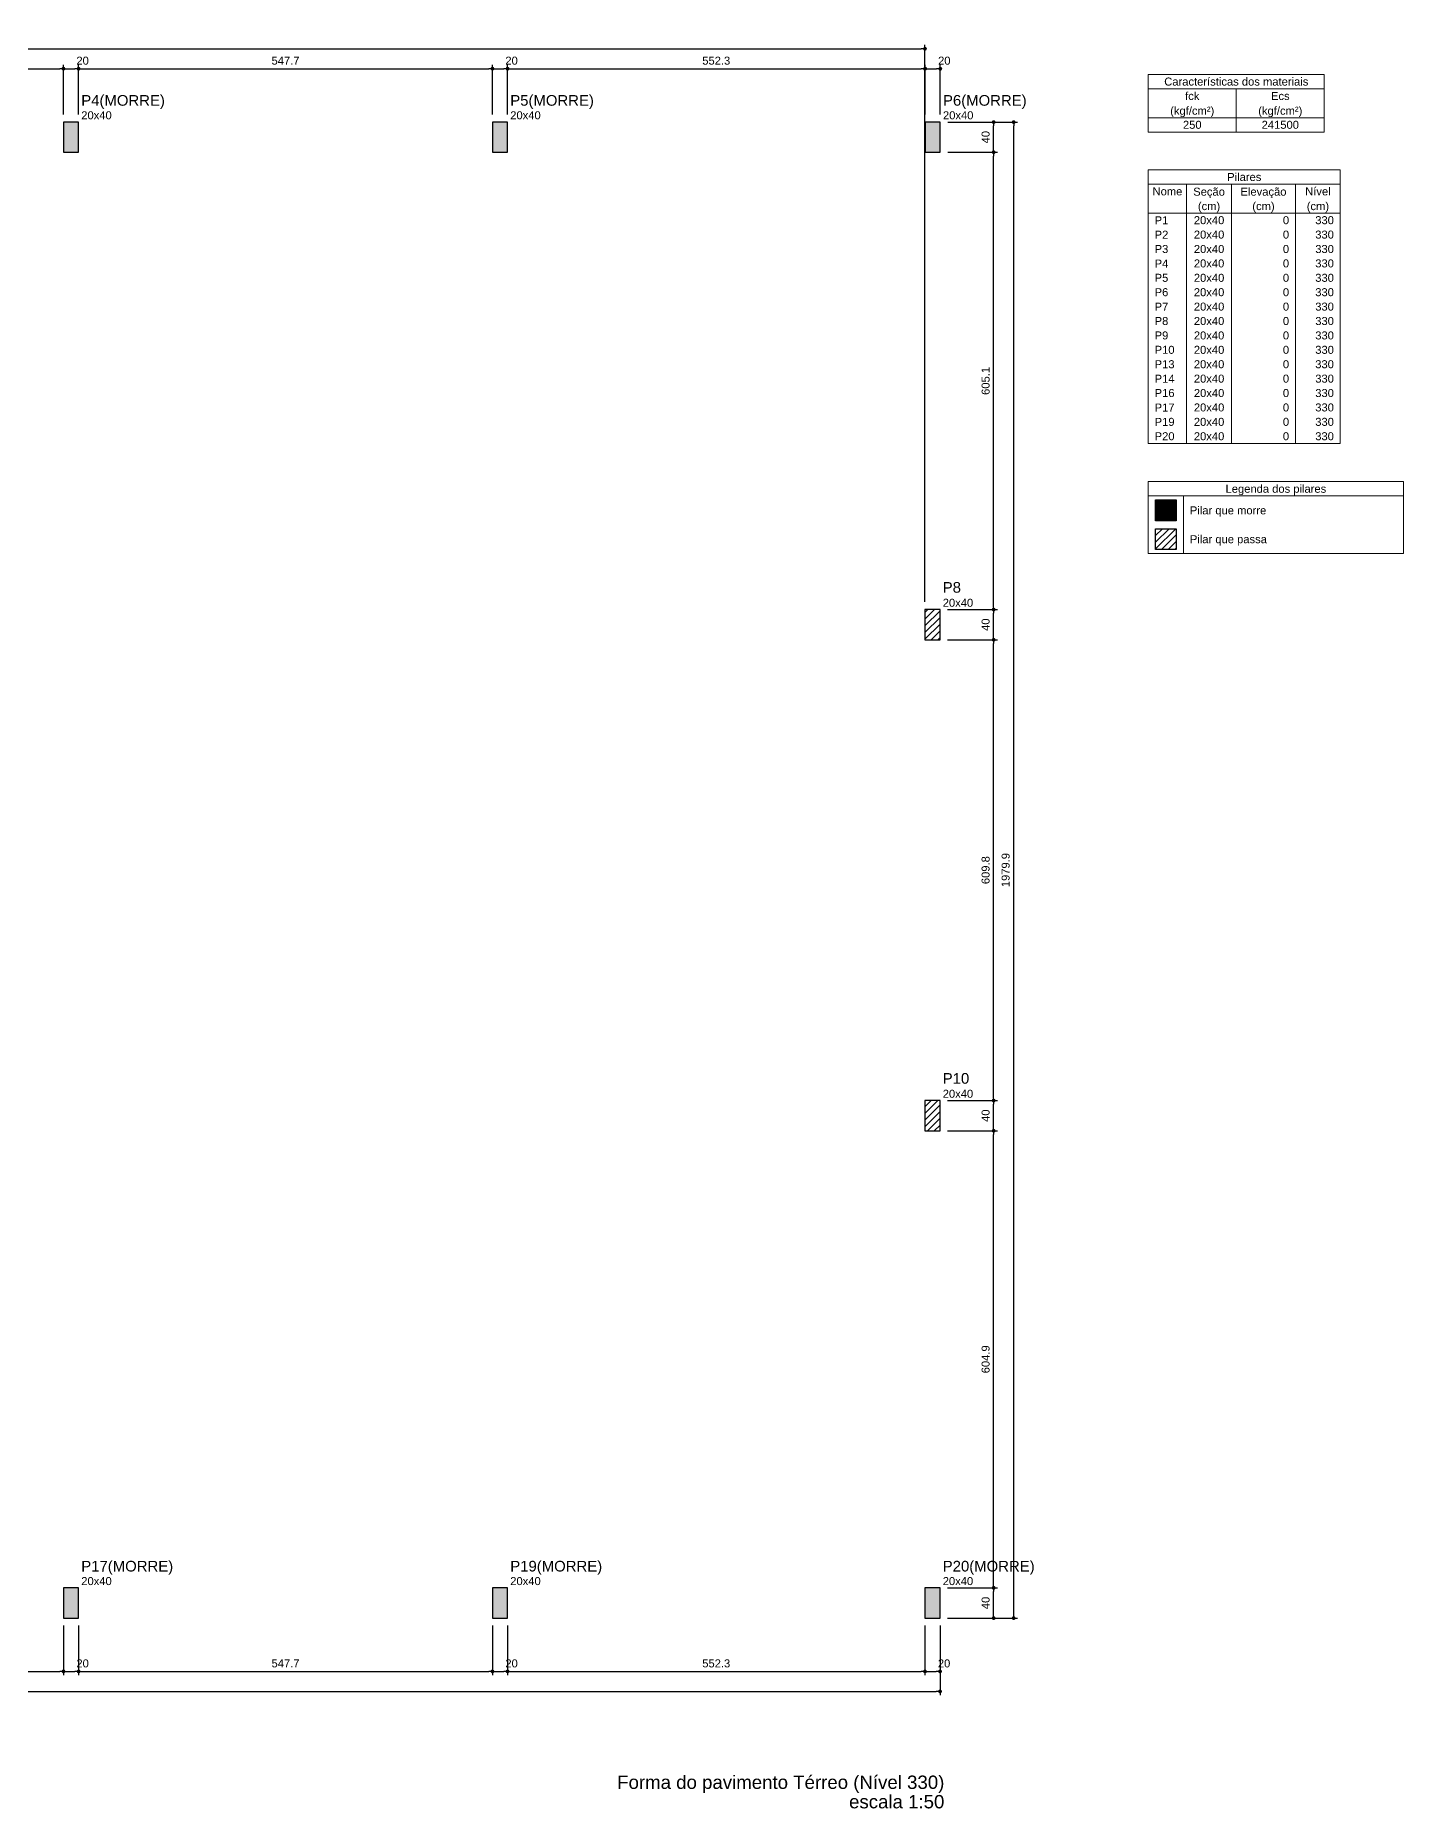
# Model space of a CAD drawing. Header units: millimetres. Extents: x 180 to 11148, y -1598 to 1045.
# Drawn here: x 2787.64 to 2823.84, y -3.66 to 43.27 of the extents above; entities that cross this region are included whole.
import ezdxf

# ---------------------------------------------------------------- set-up
doc = ezdxf.new("R2010")
doc.units = ezdxf.units.MM
doc.header["$MEASUREMENT"] = 0
for name, color, linetype, lineweight in [('FO-Cotas', 5, 'Continuous', 5), ('FO-Hachura pilar que morre', 106, 'Continuous', 5), ('FO-Hachura pilar que passa', 19, 'Continuous', 5), ('FO-Pilares', 4, 'Continuous', 30), ('FO-Textos das vigas', 7, 'Continuous', 5), ('FO-Textos dos pilares', 7, 'Continuous', 5), ('FO-Títulos', 1, 'Continuous', 20)]:
    doc.layers.add(name, color=color, linetype=linetype, lineweight=lineweight)
doc.styles.add('Arial', font='arial.ttf')
doc.dimstyles.new('UM_50.000000', dxfattribs={"dimtxt": 0.18, "dimasz": 0.1, "dimexe": 0.1, "dimexo": 0.2, "dimgap": 0, "dimtad": 1, "dimtih": 1, "dimtoh": 1, "dimdec": 1, "dimlfac": 50, "dimzin": 0, "dimdsep": 46, "dimtxsty": 'Standard', "dimcen": 0.09, "dimdle": 0.1, "dimadec": 1, "dimazin": 2, "dimtfac": 1, "dimtdec": 4, "dimtofl": 0, "dimtmove": 0, "dimatfit": 3, "dimfxl": 1, "dimtolj": 1, "dimarcsym": 0})
pattern_1 = [(45, (2756.98413, 1.3765), (-0.08838835, 0.08838835), [])]

# ---------------------------------------------------------------- blocks, each defined once
blk = doc.blocks.new('_Dot')
at = {"color": 0, "linetype": 'ByBlock', "lineweight": -2}
blk.add_line((-0.5, 0), (-1, 0), dxfattribs=at)
at = {"color": 0, "linetype": 'ByBlock', "const_width": 0.5}
blk.add_lwpolyline([(-0.25, 0, 1), (0.25, 0, 1)], format="xyb", close=True, dxfattribs=at)
blk = doc.blocks.new('*D773')
at = {"layer": 'Defpoints', "color": 0, "transparency": 16777216}
for p in [(2788.378, 42.386), (2780.379, 40.974), (2788.378, 40.974)]:
    blk.add_point(p, dxfattribs=at)
at = {"layer": 'FO-Cotas', "color": 0, "lineweight": -2, "transparency": 16777216}
for p, q in [((2780.379, 41.174), (2780.379, 42.486)), ((2780.479, 42.386), (2788.278, 42.386)), ((2788.378, 41.174), (2788.378, 42.486))]:
    blk.add_line(p, q, dxfattribs=at)
at = {"layer": 'FO-Cotas', "color": 0, "lineweight": -2, "transparency": 16777216, "xscale": 0.1000000014901161, "yscale": 0.1000000014901161, "zscale": 0.1000000014901161, "rotation": 180}
blk.add_blockref('_Dot', (2780.379, 42.386), dxfattribs=at)
at = {"layer": 'FO-Cotas', "color": 0, "lineweight": -2, "transparency": 16777216, "xscale": 0.1000000014901161, "yscale": 0.1000000014901161, "zscale": 0.1000000014901161}
blk.add_blockref('_Dot', (2788.378, 42.386), dxfattribs=at)
at = {"layer": 'FO-Cotas', "transparency": 16777216, "insert": (2784.378, 42.598), "char_height": 0.2118, "attachment_point": 5, "rotation": 0.0057, "style": 'Arial'}
blk.add_mtext('\\A1;399.9', dxfattribs=at)
blk = doc.blocks.new('*D774')
at = {"layer": 'Defpoints', "color": 0, "transparency": 16777216}
for p in [(2788.778, 42.386), (2788.378, 40.974), (2788.778, 40.974)]:
    blk.add_point(p, dxfattribs=at)
at = {"layer": 'FO-Cotas', "color": 0, "lineweight": -2, "transparency": 16777216}
for p, q in [((2788.378, 41.174), (2788.378, 42.486)), ((2788.478, 42.386), (2788.678, 42.386)), ((2788.778, 41.174), (2788.778, 42.486))]:
    blk.add_line(p, q, dxfattribs=at)
at = {"layer": 'FO-Cotas', "color": 0, "lineweight": -2, "transparency": 16777216, "xscale": 0.1000000014901161, "yscale": 0.1000000014901161, "zscale": 0.1000000014901161, "rotation": 180}
blk.add_blockref('_Dot', (2788.378, 42.386), dxfattribs=at)
at = {"layer": 'FO-Cotas', "color": 0, "lineweight": -2, "transparency": 16777216, "xscale": 0.1000000014901161, "yscale": 0.1000000014901161, "zscale": 0.1000000014901161}
blk.add_blockref('_Dot', (2788.778, 42.386), dxfattribs=at)
at = {"layer": 'FO-Cotas', "transparency": 16777216, "insert": (2788.884, 42.598), "char_height": 0.2118, "attachment_point": 5, "rotation": 0.0057, "style": 'Arial'}
blk.add_mtext('\\A1;20', dxfattribs=at)
blk = doc.blocks.new('*D775')
at = {"layer": 'Defpoints', "color": 0, "transparency": 16777216}
for p in [(2799.731, 42.386), (2788.778, 40.974), (2799.731, 40.974)]:
    blk.add_point(p, dxfattribs=at)
at = {"layer": 'FO-Cotas', "color": 0, "lineweight": -2, "transparency": 16777216}
for p, q in [((2788.778, 41.174), (2788.778, 42.486)), ((2788.878, 42.386), (2799.631, 42.386)), ((2799.731, 41.174), (2799.731, 42.486))]:
    blk.add_line(p, q, dxfattribs=at)
at = {"layer": 'FO-Cotas', "color": 0, "lineweight": -2, "transparency": 16777216, "xscale": 0.1000000014901161, "yscale": 0.1000000014901161, "zscale": 0.1000000014901161, "rotation": 180}
blk.add_blockref('_Dot', (2788.778, 42.386), dxfattribs=at)
at = {"layer": 'FO-Cotas', "color": 0, "lineweight": -2, "transparency": 16777216, "xscale": 0.1000000014901161, "yscale": 0.1000000014901161, "zscale": 0.1000000014901161}
blk.add_blockref('_Dot', (2799.731, 42.386), dxfattribs=at)
at = {"layer": 'FO-Cotas', "transparency": 16777216, "insert": (2794.254, 42.598), "char_height": 0.2118, "attachment_point": 5, "rotation": 0.0057, "style": 'Arial'}
blk.add_mtext('\\A1;547.7', dxfattribs=at)
blk = doc.blocks.new('*D776')
at = {"layer": 'Defpoints', "color": 0, "transparency": 16777216}
for p in [(2800.131, 42.386), (2799.731, 40.974), (2800.131, 40.974)]:
    blk.add_point(p, dxfattribs=at)
at = {"layer": 'FO-Cotas', "color": 0, "lineweight": -2, "transparency": 16777216}
for p, q in [((2799.731, 41.174), (2799.731, 42.486)), ((2799.831, 42.386), (2800.031, 42.386)), ((2800.131, 41.174), (2800.131, 42.486))]:
    blk.add_line(p, q, dxfattribs=at)
at = {"layer": 'FO-Cotas', "color": 0, "lineweight": -2, "transparency": 16777216, "xscale": 0.1000000014901161, "yscale": 0.1000000014901161, "zscale": 0.1000000014901161, "rotation": 180}
blk.add_blockref('_Dot', (2799.731, 42.386), dxfattribs=at)
at = {"layer": 'FO-Cotas', "color": 0, "lineweight": -2, "transparency": 16777216, "xscale": 0.1000000014901161, "yscale": 0.1000000014901161, "zscale": 0.1000000014901161}
blk.add_blockref('_Dot', (2800.131, 42.386), dxfattribs=at)
at = {"layer": 'FO-Cotas', "transparency": 16777216, "insert": (2800.237, 42.598), "char_height": 0.2118, "attachment_point": 5, "rotation": 0.0057, "style": 'Arial'}
blk.add_mtext('\\A1;20', dxfattribs=at)
blk = doc.blocks.new('*D777')
at = {"layer": 'Defpoints', "color": 0, "transparency": 16777216}
for p in [(2811.178, 42.386), (2800.131, 40.974), (2811.178, 28.071)]:
    blk.add_point(p, dxfattribs=at)
at = {"layer": 'FO-Cotas', "color": 0, "lineweight": -2, "transparency": 16777216}
for p, q in [((2800.131, 41.174), (2800.131, 42.486)), ((2800.231, 42.386), (2811.078, 42.386)), ((2811.178, 28.271), (2811.178, 42.486))]:
    blk.add_line(p, q, dxfattribs=at)
at = {"layer": 'FO-Cotas', "color": 0, "lineweight": -2, "transparency": 16777216, "xscale": 0.1000000014901161, "yscale": 0.1000000014901161, "zscale": 0.1000000014901161, "rotation": 180}
blk.add_blockref('_Dot', (2800.131, 42.386), dxfattribs=at)
at = {"layer": 'FO-Cotas', "color": 0, "lineweight": -2, "transparency": 16777216, "xscale": 0.1000000014901161, "yscale": 0.1000000014901161, "zscale": 0.1000000014901161}
blk.add_blockref('_Dot', (2811.178, 42.386), dxfattribs=at)
at = {"layer": 'FO-Cotas', "transparency": 16777216, "insert": (2805.654, 42.598), "char_height": 0.2118, "attachment_point": 5, "rotation": 0.0057, "style": 'Arial'}
blk.add_mtext('\\A1;552.3', dxfattribs=at)
blk = doc.blocks.new('*D778')
at = {"layer": 'Defpoints', "color": 0, "transparency": 16777216}
for p in [(2811.584, 42.386), (2811.184, 40.974), (2811.584, 40.974)]:
    blk.add_point(p, dxfattribs=at)
at = {"layer": 'FO-Cotas', "color": 0, "lineweight": -2, "transparency": 16777216}
for p, q in [((2811.184, 41.174), (2811.184, 42.486)), ((2811.284, 42.386), (2811.484, 42.386)), ((2811.584, 41.174), (2811.584, 42.486))]:
    blk.add_line(p, q, dxfattribs=at)
at = {"layer": 'FO-Cotas', "color": 0, "lineweight": -2, "transparency": 16777216, "xscale": 0.1000000014901161, "yscale": 0.1000000014901161, "zscale": 0.1000000014901161, "rotation": 180}
blk.add_blockref('_Dot', (2811.184, 42.386), dxfattribs=at)
at = {"layer": 'FO-Cotas', "color": 0, "lineweight": -2, "transparency": 16777216, "xscale": 0.1000000014901161, "yscale": 0.1000000014901161, "zscale": 0.1000000014901161}
blk.add_blockref('_Dot', (2811.584, 42.386), dxfattribs=at)
at = {"layer": 'FO-Cotas', "transparency": 16777216, "insert": (2811.69, 42.598), "char_height": 0.2118, "attachment_point": 5, "rotation": 0.0057, "style": 'Arial'}
blk.add_mtext('\\A1;20', dxfattribs=at)
blk = doc.blocks.new('*D779')
at = {"layer": 'Defpoints', "color": 0, "transparency": 16777216}
for p in [(2811.178, 42.915), (2756.984, 40.974), (2811.178, 28.071)]:
    blk.add_point(p, dxfattribs=at)
at = {"layer": 'FO-Cotas', "color": 0, "lineweight": -2, "transparency": 16777216}
for p, q in [((2756.984, 41.174), (2756.984, 43.015)), ((2757.084, 42.915), (2811.078, 42.915)), ((2811.178, 28.271), (2811.178, 43.015))]:
    blk.add_line(p, q, dxfattribs=at)
at = {"layer": 'FO-Cotas', "color": 0, "lineweight": -2, "transparency": 16777216, "xscale": 0.1000000014901161, "yscale": 0.1000000014901161, "zscale": 0.1000000014901161, "rotation": 180}
blk.add_blockref('_Dot', (2756.984, 42.915), dxfattribs=at)
at = {"layer": 'FO-Cotas', "color": 0, "lineweight": -2, "transparency": 16777216, "xscale": 0.1000000014901161, "yscale": 0.1000000014901161, "zscale": 0.1000000014901161}
blk.add_blockref('_Dot', (2811.178, 42.915), dxfattribs=at)
at = {"layer": 'FO-Cotas', "transparency": 16777216, "insert": (2784.081, 43.127), "char_height": 0.2118, "attachment_point": 5, "rotation": 0.0057, "style": 'Arial'}
blk.add_mtext('\\A1;2709.7', dxfattribs=at)
blk = doc.blocks.new('*D785')
at = {"layer": 'Defpoints', "color": 0, "transparency": 16777216}
for p in [(2780.379, 1.377), (2788.378, 1.377), (2788.378, -0.035)]:
    blk.add_point(p, dxfattribs=at)
at = {"layer": 'FO-Cotas', "color": 0, "lineweight": -2, "transparency": 16777216}
for p, q in [((2780.379, 1.177), (2780.379, -0.135)), ((2788.378, 1.177), (2788.378, -0.135)), ((2780.479, -0.035), (2788.278, -0.035))]:
    blk.add_line(p, q, dxfattribs=at)
at = {"layer": 'FO-Cotas', "color": 0, "lineweight": -2, "transparency": 16777216, "xscale": 0.1000000014901161, "yscale": 0.1000000014901161, "zscale": 0.1000000014901161, "rotation": 180}
blk.add_blockref('_Dot', (2780.379, -0.035), dxfattribs=at)
at = {"layer": 'FO-Cotas', "color": 0, "lineweight": -2, "transparency": 16777216, "xscale": 0.1000000014901161, "yscale": 0.1000000014901161, "zscale": 0.1000000014901161}
blk.add_blockref('_Dot', (2788.378, -0.035), dxfattribs=at)
at = {"layer": 'FO-Cotas', "transparency": 16777216, "insert": (2784.378, 0.176), "char_height": 0.2118, "attachment_point": 5, "rotation": 0.0057, "style": 'Arial'}
blk.add_mtext('\\A1;399.9', dxfattribs=at)
blk = doc.blocks.new('*D786')
at = {"layer": 'Defpoints', "color": 0, "transparency": 16777216}
for p in [(2788.378, 1.377), (2788.778, 1.377), (2788.778, -0.035)]:
    blk.add_point(p, dxfattribs=at)
at = {"layer": 'FO-Cotas', "color": 0, "lineweight": -2, "transparency": 16777216}
for p, q in [((2788.378, 1.177), (2788.378, -0.135)), ((2788.778, 1.177), (2788.778, -0.135)), ((2788.478, -0.035), (2788.678, -0.035))]:
    blk.add_line(p, q, dxfattribs=at)
at = {"layer": 'FO-Cotas', "color": 0, "lineweight": -2, "transparency": 16777216, "xscale": 0.1000000014901161, "yscale": 0.1000000014901161, "zscale": 0.1000000014901161, "rotation": 180}
blk.add_blockref('_Dot', (2788.378, -0.035), dxfattribs=at)
at = {"layer": 'FO-Cotas', "color": 0, "lineweight": -2, "transparency": 16777216, "xscale": 0.1000000014901161, "yscale": 0.1000000014901161, "zscale": 0.1000000014901161}
blk.add_blockref('_Dot', (2788.778, -0.035), dxfattribs=at)
at = {"layer": 'FO-Cotas', "transparency": 16777216, "insert": (2788.884, 0.176), "char_height": 0.2118, "attachment_point": 5, "rotation": 0.0057, "style": 'Arial'}
blk.add_mtext('\\A1;20', dxfattribs=at)
blk = doc.blocks.new('*D787')
at = {"layer": 'Defpoints', "color": 0, "transparency": 16777216}
for p in [(2788.778, 1.377), (2799.731, 1.377), (2799.731, -0.035)]:
    blk.add_point(p, dxfattribs=at)
at = {"layer": 'FO-Cotas', "color": 0, "lineweight": -2, "transparency": 16777216}
for p, q in [((2788.778, 1.177), (2788.778, -0.135)), ((2799.731, 1.177), (2799.731, -0.135)), ((2788.878, -0.035), (2799.631, -0.035))]:
    blk.add_line(p, q, dxfattribs=at)
at = {"layer": 'FO-Cotas', "color": 0, "lineweight": -2, "transparency": 16777216, "xscale": 0.1000000014901161, "yscale": 0.1000000014901161, "zscale": 0.1000000014901161, "rotation": 180}
blk.add_blockref('_Dot', (2788.778, -0.035), dxfattribs=at)
at = {"layer": 'FO-Cotas', "color": 0, "lineweight": -2, "transparency": 16777216, "xscale": 0.1000000014901161, "yscale": 0.1000000014901161, "zscale": 0.1000000014901161}
blk.add_blockref('_Dot', (2799.731, -0.035), dxfattribs=at)
at = {"layer": 'FO-Cotas', "transparency": 16777216, "insert": (2794.254, 0.176), "char_height": 0.2118, "attachment_point": 5, "rotation": 0.0057, "style": 'Arial'}
blk.add_mtext('\\A1;547.7', dxfattribs=at)
blk = doc.blocks.new('*D788')
at = {"layer": 'Defpoints', "color": 0, "transparency": 16777216}
for p in [(2799.731, 1.377), (2800.131, 1.377), (2800.131, -0.035)]:
    blk.add_point(p, dxfattribs=at)
at = {"layer": 'FO-Cotas', "color": 0, "lineweight": -2, "transparency": 16777216}
for p, q in [((2799.731, 1.177), (2799.731, -0.135)), ((2800.131, 1.177), (2800.131, -0.135)), ((2799.831, -0.035), (2800.031, -0.035))]:
    blk.add_line(p, q, dxfattribs=at)
at = {"layer": 'FO-Cotas', "color": 0, "lineweight": -2, "transparency": 16777216, "xscale": 0.1000000014901161, "yscale": 0.1000000014901161, "zscale": 0.1000000014901161, "rotation": 180}
blk.add_blockref('_Dot', (2799.731, -0.035), dxfattribs=at)
at = {"layer": 'FO-Cotas', "color": 0, "lineweight": -2, "transparency": 16777216, "xscale": 0.1000000014901161, "yscale": 0.1000000014901161, "zscale": 0.1000000014901161}
blk.add_blockref('_Dot', (2800.131, -0.035), dxfattribs=at)
at = {"layer": 'FO-Cotas', "transparency": 16777216, "insert": (2800.237, 0.176), "char_height": 0.2118, "attachment_point": 5, "rotation": 0.0057, "style": 'Arial'}
blk.add_mtext('\\A1;20', dxfattribs=at)
blk = doc.blocks.new('*D789')
at = {"layer": 'Defpoints', "color": 0, "transparency": 16777216}
for p in [(2800.131, 1.377), (2811.178, 1.377), (2811.178, -0.035)]:
    blk.add_point(p, dxfattribs=at)
at = {"layer": 'FO-Cotas', "color": 0, "lineweight": -2, "transparency": 16777216}
for p, q in [((2800.131, 1.177), (2800.131, -0.135)), ((2811.178, 1.177), (2811.178, -0.135)), ((2800.231, -0.035), (2811.078, -0.035))]:
    blk.add_line(p, q, dxfattribs=at)
at = {"layer": 'FO-Cotas', "color": 0, "lineweight": -2, "transparency": 16777216, "xscale": 0.1000000014901161, "yscale": 0.1000000014901161, "zscale": 0.1000000014901161, "rotation": 180}
blk.add_blockref('_Dot', (2800.131, -0.035), dxfattribs=at)
at = {"layer": 'FO-Cotas', "color": 0, "lineweight": -2, "transparency": 16777216, "xscale": 0.1000000014901161, "yscale": 0.1000000014901161, "zscale": 0.1000000014901161}
blk.add_blockref('_Dot', (2811.178, -0.035), dxfattribs=at)
at = {"layer": 'FO-Cotas', "transparency": 16777216, "insert": (2805.654, 0.176), "char_height": 0.2118, "attachment_point": 5, "rotation": 0.0057, "style": 'Arial'}
blk.add_mtext('\\A1;552.3', dxfattribs=at)
blk = doc.blocks.new('*D790')
at = {"layer": 'Defpoints', "color": 0, "transparency": 16777216}
for p in [(2811.178, 1.377), (2811.578, 1.377), (2811.578, -0.035)]:
    blk.add_point(p, dxfattribs=at)
at = {"layer": 'FO-Cotas', "color": 0, "lineweight": -2, "transparency": 16777216}
for p, q in [((2811.178, 1.177), (2811.178, -0.135)), ((2811.578, 1.177), (2811.578, -0.135)), ((2811.278, -0.035), (2811.478, -0.035))]:
    blk.add_line(p, q, dxfattribs=at)
at = {"layer": 'FO-Cotas', "color": 0, "lineweight": -2, "transparency": 16777216, "xscale": 0.1000000014901161, "yscale": 0.1000000014901161, "zscale": 0.1000000014901161, "rotation": 180}
blk.add_blockref('_Dot', (2811.178, -0.035), dxfattribs=at)
at = {"layer": 'FO-Cotas', "color": 0, "lineweight": -2, "transparency": 16777216, "xscale": 0.1000000014901161, "yscale": 0.1000000014901161, "zscale": 0.1000000014901161}
blk.add_blockref('_Dot', (2811.578, -0.035), dxfattribs=at)
at = {"layer": 'FO-Cotas', "transparency": 16777216, "insert": (2811.684, 0.176), "char_height": 0.2118, "attachment_point": 5, "rotation": 0.0057, "style": 'Arial'}
blk.add_mtext('\\A1;20', dxfattribs=at)
blk = doc.blocks.new('*D791')
at = {"layer": 'Defpoints', "color": 0, "transparency": 16777216}
for p in [(2756.984, 1.377), (2811.578, 1.377), (2811.578, -0.565)]:
    blk.add_point(p, dxfattribs=at)
at = {"layer": 'FO-Cotas', "color": 0, "lineweight": -2, "transparency": 16777216}
for p, q in [((2756.984, 1.177), (2756.984, -0.665)), ((2811.578, 1.177), (2811.578, -0.665)), ((2757.084, -0.565), (2811.478, -0.565))]:
    blk.add_line(p, q, dxfattribs=at)
at = {"layer": 'FO-Cotas', "color": 0, "lineweight": -2, "transparency": 16777216, "xscale": 0.1000000014901161, "yscale": 0.1000000014901161, "zscale": 0.1000000014901161, "rotation": 180}
blk.add_blockref('_Dot', (2756.984, -0.565), dxfattribs=at)
at = {"layer": 'FO-Cotas', "color": 0, "lineweight": -2, "transparency": 16777216, "xscale": 0.1000000014901161, "yscale": 0.1000000014901161, "zscale": 0.1000000014901161}
blk.add_blockref('_Dot', (2811.578, -0.565), dxfattribs=at)
at = {"layer": 'FO-Cotas', "transparency": 16777216, "insert": (2784.281, -0.353), "char_height": 0.2118, "attachment_point": 5, "rotation": 0.0057, "style": 'Arial'}
blk.add_mtext('\\A1;2729.7', dxfattribs=at)
blk = doc.blocks.new('*D800')
at = {"layer": 'Defpoints', "color": 0, "transparency": 16777216}
for p in [(2811.578, 2.177), (2812.996, 2.177), (2811.578, 1.377)]:
    blk.add_point(p, dxfattribs=at)
at = {"layer": 'FO-Cotas', "color": 0, "lineweight": -2, "transparency": 16777216}
for p, q in [((2811.778, 2.177), (2813.096, 2.177)), ((2812.996, 1.477), (2812.996, 2.077)), ((2811.778, 1.377), (2813.096, 1.377))]:
    blk.add_line(p, q, dxfattribs=at)
at = {"layer": 'FO-Cotas', "color": 0, "lineweight": -2, "transparency": 16777216, "xscale": 0.1000000014901161, "yscale": 0.1000000014901161, "zscale": 0.1000000014901161}
for p, rotation in [((2812.996, 2.177), 90), ((2812.996, 1.377), 270)]:
    blk.add_blockref('_Dot', p, dxfattribs=dict(at, rotation=rotation))
at = {"layer": 'FO-Cotas', "transparency": 16777216, "insert": (2812.784, 1.777), "char_height": 0.2118, "attachment_point": 5, "rotation": 90, "style": 'Arial'}
blk.add_mtext('\\A1;40', dxfattribs=at)
blk = doc.blocks.new('*D801')
at = {"layer": 'Defpoints', "color": 0, "transparency": 16777216}
for p in [(2811.578, 14.275), (2812.996, 14.275), (2811.578, 2.177)]:
    blk.add_point(p, dxfattribs=at)
at = {"layer": 'FO-Cotas', "color": 0, "lineweight": -2, "transparency": 16777216}
for p, q in [((2811.778, 14.275), (2813.096, 14.275)), ((2812.996, 2.277), (2812.996, 14.175)), ((2811.778, 2.177), (2813.096, 2.177))]:
    blk.add_line(p, q, dxfattribs=at)
at = {"layer": 'FO-Cotas', "color": 0, "lineweight": -2, "transparency": 16777216, "xscale": 0.1000000014901161, "yscale": 0.1000000014901161, "zscale": 0.1000000014901161}
for p, rotation in [((2812.996, 14.275), 90), ((2812.996, 2.177), 270)]:
    blk.add_blockref('_Dot', p, dxfattribs=dict(at, rotation=rotation))
at = {"layer": 'FO-Cotas', "transparency": 16777216, "insert": (2812.784, 8.226), "char_height": 0.2118, "attachment_point": 5, "rotation": 90, "style": 'Arial'}
blk.add_mtext('\\A1;604.9', dxfattribs=at)
blk = doc.blocks.new('*D802')
at = {"layer": 'Defpoints', "color": 0, "transparency": 16777216}
for p in [(2811.578, 15.075), (2812.996, 15.075), (2811.578, 14.275)]:
    blk.add_point(p, dxfattribs=at)
at = {"layer": 'FO-Cotas', "color": 0, "lineweight": -2, "transparency": 16777216}
for p, q in [((2811.778, 15.075), (2813.096, 15.075)), ((2812.996, 14.375), (2812.996, 14.975)), ((2811.778, 14.275), (2813.096, 14.275))]:
    blk.add_line(p, q, dxfattribs=at)
at = {"layer": 'FO-Cotas', "color": 0, "lineweight": -2, "transparency": 16777216, "xscale": 0.1000000014901161, "yscale": 0.1000000014901161, "zscale": 0.1000000014901161}
for p, rotation in [((2812.996, 15.075), 90), ((2812.996, 14.275), 270)]:
    blk.add_blockref('_Dot', p, dxfattribs=dict(at, rotation=rotation))
at = {"layer": 'FO-Cotas', "transparency": 16777216, "insert": (2812.784, 14.675), "char_height": 0.2118, "attachment_point": 5, "rotation": 90, "style": 'Arial'}
blk.add_mtext('\\A1;40', dxfattribs=at)
blk = doc.blocks.new('*D803')
at = {"layer": 'Defpoints', "color": 0, "transparency": 16777216}
for p in [(2811.578, 27.271), (2812.996, 27.271), (2811.578, 15.075)]:
    blk.add_point(p, dxfattribs=at)
at = {"layer": 'FO-Cotas', "color": 0, "lineweight": -2, "transparency": 16777216}
for p, q in [((2811.778, 27.271), (2813.096, 27.271)), ((2812.996, 15.175), (2812.996, 27.171)), ((2811.778, 15.075), (2813.096, 15.075))]:
    blk.add_line(p, q, dxfattribs=at)
at = {"layer": 'FO-Cotas', "color": 0, "lineweight": -2, "transparency": 16777216, "xscale": 0.1000000014901161, "yscale": 0.1000000014901161, "zscale": 0.1000000014901161}
for p, rotation in [((2812.996, 27.271), 90), ((2812.996, 15.075), 270)]:
    blk.add_blockref('_Dot', p, dxfattribs=dict(at, rotation=rotation))
at = {"layer": 'FO-Cotas', "transparency": 16777216, "insert": (2812.784, 21.173), "char_height": 0.2118, "attachment_point": 5, "rotation": 90, "style": 'Arial'}
blk.add_mtext('\\A1;609.8', dxfattribs=at)
blk = doc.blocks.new('*D804')
at = {"layer": 'Defpoints', "color": 0, "transparency": 16777216}
for p in [(2811.578, 28.071), (2812.996, 28.071), (2811.578, 27.271)]:
    blk.add_point(p, dxfattribs=at)
at = {"layer": 'FO-Cotas', "color": 0, "lineweight": -2, "transparency": 16777216}
for p, q in [((2811.778, 28.071), (2813.096, 28.071)), ((2812.996, 27.371), (2812.996, 27.971)), ((2811.778, 27.271), (2813.096, 27.271))]:
    blk.add_line(p, q, dxfattribs=at)
at = {"layer": 'FO-Cotas', "color": 0, "lineweight": -2, "transparency": 16777216, "xscale": 0.1000000014901161, "yscale": 0.1000000014901161, "zscale": 0.1000000014901161}
for p, rotation in [((2812.996, 28.071), 90), ((2812.996, 27.271), 270)]:
    blk.add_blockref('_Dot', p, dxfattribs=dict(at, rotation=rotation))
at = {"layer": 'FO-Cotas', "transparency": 16777216, "insert": (2812.784, 27.671), "char_height": 0.2118, "attachment_point": 5, "rotation": 90, "style": 'Arial'}
blk.add_mtext('\\A1;40', dxfattribs=at)
blk = doc.blocks.new('*D805')
at = {"layer": 'Defpoints', "color": 0, "transparency": 16777216}
for p in [(2811.584, 40.174), (2812.996, 40.174), (2811.578, 28.071)]:
    blk.add_point(p, dxfattribs=at)
at = {"layer": 'FO-Cotas', "color": 0, "lineweight": -2, "transparency": 16777216}
for p, q in [((2811.784, 40.174), (2813.096, 40.174)), ((2812.996, 28.171), (2812.996, 40.074)), ((2811.778, 28.071), (2813.096, 28.071))]:
    blk.add_line(p, q, dxfattribs=at)
at = {"layer": 'FO-Cotas', "color": 0, "lineweight": -2, "transparency": 16777216, "xscale": 0.1000000014901161, "yscale": 0.1000000014901161, "zscale": 0.1000000014901161}
for p, rotation in [((2812.996, 40.174), 90), ((2812.996, 28.071), 270)]:
    blk.add_blockref('_Dot', p, dxfattribs=dict(at, rotation=rotation))
at = {"layer": 'FO-Cotas', "transparency": 16777216, "insert": (2812.784, 34.123), "char_height": 0.2118, "attachment_point": 5, "rotation": 90, "style": 'Arial'}
blk.add_mtext('\\A1;605.1', dxfattribs=at)
blk = doc.blocks.new('*D806')
at = {"layer": 'Defpoints', "color": 0, "transparency": 16777216}
for p in [(2811.584, 40.974), (2812.996, 40.974), (2811.584, 40.174)]:
    blk.add_point(p, dxfattribs=at)
at = {"layer": 'FO-Cotas', "color": 0, "lineweight": -2, "transparency": 16777216}
for p, q in [((2811.784, 40.974), (2813.096, 40.974)), ((2812.996, 40.274), (2812.996, 40.874)), ((2811.784, 40.174), (2813.096, 40.174))]:
    blk.add_line(p, q, dxfattribs=at)
at = {"layer": 'FO-Cotas', "color": 0, "lineweight": -2, "transparency": 16777216, "xscale": 0.1000000014901161, "yscale": 0.1000000014901161, "zscale": 0.1000000014901161}
for p, rotation in [((2812.996, 40.974), 90), ((2812.996, 40.174), 270)]:
    blk.add_blockref('_Dot', p, dxfattribs=dict(at, rotation=rotation))
at = {"layer": 'FO-Cotas', "transparency": 16777216, "insert": (2812.784, 40.574), "char_height": 0.2118, "attachment_point": 5, "rotation": 90, "style": 'Arial'}
blk.add_mtext('\\A1;40', dxfattribs=at)
blk = doc.blocks.new('*D807')
at = {"layer": 'Defpoints', "color": 0, "transparency": 16777216}
for p in [(2811.584, 40.974), (2813.526, 40.974), (2811.578, 1.377)]:
    blk.add_point(p, dxfattribs=at)
at = {"layer": 'FO-Cotas', "color": 0, "lineweight": -2, "transparency": 16777216}
for p, q in [((2811.784, 40.974), (2813.626, 40.974)), ((2813.526, 1.477), (2813.526, 40.874)), ((2811.778, 1.377), (2813.626, 1.377))]:
    blk.add_line(p, q, dxfattribs=at)
at = {"layer": 'FO-Cotas', "color": 0, "lineweight": -2, "transparency": 16777216, "xscale": 0.1000000014901161, "yscale": 0.1000000014901161, "zscale": 0.1000000014901161}
for p, rotation in [((2813.526, 40.974), 90), ((2813.526, 1.377), 270)]:
    blk.add_blockref('_Dot', p, dxfattribs=dict(at, rotation=rotation))
at = {"layer": 'FO-Cotas', "transparency": 16777216, "insert": (2813.314, 21.175), "char_height": 0.2118, "attachment_point": 5, "rotation": 90, "style": 'Arial'}
blk.add_mtext('\\A1;1979.9', dxfattribs=at)

msp = doc.modelspace()

# ---------------------------------------------------------------- hatches: boundary and pattern name
at = {"layer": 'FO-Hachura pilar que morre', "linetype": 'Continuous'}
for points in [[(2788.3777, 40.1739), (2788.5777, 40.1739), (2788.7777, 40.1739), (2788.7777, 40.5739), (2788.7777, 40.9739), (2788.5777, 40.9739), (2788.3777, 40.9739), (2788.3777, 40.5739)], [(2799.7311, 40.1739), (2799.9311, 40.1739), (2800.1311, 40.1739), (2800.1311, 40.5739), (2800.1311, 40.9739), (2799.9311, 40.9739), (2799.7311, 40.9739), (2799.7311, 40.5739)], [(2811.1841, 40.1739), (2811.3841, 40.1739), (2811.5841, 40.1739), (2811.5841, 40.5739), (2811.5841, 40.9739), (2811.3841, 40.9739), (2811.1841, 40.9739), (2811.1841, 40.5739)], [(2817.2783, 30.4235), (2817.2783, 30.9742), (2817.829, 30.9742), (2817.829, 30.4235), (2817.2783, 30.4235)], [(2788.3777, 1.3765), (2788.5777, 1.3765), (2788.7777, 1.3765), (2788.7777, 1.7765), (2788.7777, 2.1765), (2788.5777, 2.1765), (2788.3777, 2.1765), (2788.3777, 1.7765)], [(2799.7311, 1.3765), (2799.9311, 1.3765), (2800.1311, 1.3765), (2800.1311, 1.7765), (2800.1311, 2.1765), (2799.9311, 2.1765), (2799.7311, 2.1765), (2799.7311, 1.7765)], [(2811.1777, 1.3765), (2811.3777, 1.3765), (2811.5777, 1.3765), (2811.5777, 1.7765), (2811.5777, 2.1765), (2811.3777, 2.1765), (2811.1777, 2.1765), (2811.1777, 1.7765)]]:
    msp.add_hatch(color=256, dxfattribs=at).paths.add_polyline_path(points)
at = {"layer": 'FO-Hachura pilar que passa', "linetype": 'Continuous'}
h = msp.add_hatch(dxfattribs=at)
h.set_pattern_fill('ANSI31', color=256, style=0)
h.set_pattern_definition(pattern_1)
h.paths.add_polyline_path([(2817.2783, 29.661), (2817.2783, 30.2117), (2817.829, 30.2117), (2817.829, 29.661), (2817.2783, 29.661)])
h = msp.add_hatch(dxfattribs=at)
h.set_pattern_fill('ANSI31', color=256, style=0)
h.set_pattern_definition(pattern_1)
h.paths.add_polyline_path([(2811.1777, 27.2711), (2811.3777, 27.2711), (2811.5777, 27.2711), (2811.5777, 27.6711), (2811.5777, 28.0711), (2811.3777, 28.0711), (2811.1777, 28.0711), (2811.1777, 27.6711)])
h = msp.add_hatch(dxfattribs=at)
h.set_pattern_fill('ANSI31', color=256, style=0)
h.set_pattern_definition(pattern_1)
h.paths.add_polyline_path([(2811.1777, 14.2751), (2811.3777, 14.2751), (2811.5777, 14.2751), (2811.5777, 14.6751), (2811.5777, 15.0751), (2811.3777, 15.0751), (2811.1777, 15.0751), (2811.1777, 14.6751)])

# ---------------------------------------------------------------- linework, layer by layer
at = {"layer": 'FO-Pilares'}
for points in [[(2788.3777, 40.1739), (2788.5777, 40.1739), (2788.7777, 40.1739), (2788.7777, 40.5739), (2788.7777, 40.9739), (2788.5777, 40.9739), (2788.3777, 40.9739), (2788.3777, 40.5739), (2788.3777, 40.1739)], [(2799.7311, 40.1739), (2799.9311, 40.1739), (2800.1311, 40.1739), (2800.1311, 40.5739), (2800.1311, 40.9739), (2799.9311, 40.9739), (2799.7311, 40.9739), (2799.7311, 40.5739), (2799.7311, 40.1739)], [(2811.1841, 40.1739), (2811.3841, 40.1739), (2811.5841, 40.1739), (2811.5841, 40.5739), (2811.5841, 40.9739), (2811.3841, 40.9739), (2811.1841, 40.9739), (2811.1841, 40.5739), (2811.1841, 40.1739)], [(2817.2783, 30.4235), (2817.2783, 30.9742), (2817.829, 30.9742), (2817.829, 30.4235), (2817.2783, 30.4235)], [(2817.2783, 29.661), (2817.2783, 30.2117), (2817.829, 30.2117), (2817.829, 29.661), (2817.2783, 29.661)], [(2811.1777, 27.2711), (2811.3777, 27.2711), (2811.5777, 27.2711), (2811.5777, 27.6711), (2811.5777, 28.0711), (2811.3777, 28.0711), (2811.1777, 28.0711), (2811.1777, 27.6711), (2811.1777, 27.2711)], [(2811.1777, 14.2751), (2811.3777, 14.2751), (2811.5777, 14.2751), (2811.5777, 14.6751), (2811.5777, 15.0751), (2811.3777, 15.0751), (2811.1777, 15.0751), (2811.1777, 14.6751), (2811.1777, 14.2751)], [(2788.3777, 1.3765), (2788.5777, 1.3765), (2788.7777, 1.3765), (2788.7777, 1.7765), (2788.7777, 2.1765), (2788.5777, 2.1765), (2788.3777, 2.1765), (2788.3777, 1.7765), (2788.3777, 1.3765)], [(2799.7311, 1.3765), (2799.9311, 1.3765), (2800.1311, 1.3765), (2800.1311, 1.7765), (2800.1311, 2.1765), (2799.9311, 2.1765), (2799.7311, 2.1765), (2799.7311, 1.7765), (2799.7311, 1.3765)], [(2811.1777, 1.3765), (2811.3777, 1.3765), (2811.5777, 1.3765), (2811.5777, 1.7765), (2811.5777, 2.1765), (2811.3777, 2.1765), (2811.1777, 2.1765), (2811.1777, 1.7765), (2811.1777, 1.3765)]]:
    msp.add_lwpolyline(points, close=True, dxfattribs=at)
at = {"layer": 'FO-Textos das vigas'}
for p, q in [((2817.0877, 42.2331), (2821.7473, 42.2331)), ((2817.0877, 42.2331), (2817.0877, 41.8519)), ((2817.0877, 41.8519), (2821.7473, 41.8519)), ((2817.0877, 41.8519), (2817.0877, 40.7081)), ((2819.4175, 41.8519), (2819.4175, 40.7081)), ((2821.7473, 42.2331), (2821.7473, 41.8519)), ((2821.7473, 41.8519), (2821.7473, 40.7081)), ((2817.0877, 41.0894), (2821.7473, 41.0894)), ((2817.0877, 40.7081), (2821.7473, 40.7081)), ((2817.0877, 31.4646), (2823.8441, 31.4646)), ((2817.0877, 31.4646), (2817.0877, 29.5584)), ((2823.8441, 31.4646), (2823.8441, 29.5584)), ((2817.0877, 31.0833), (2823.8441, 31.0833)), ((2818.0196, 31.0833), (2818.0196, 29.5584)), ((2817.0877, 29.5584), (2823.8441, 29.5584))]:
    msp.add_line(p, q, dxfattribs=at)
at = {"layer": 'FO-Textos dos pilares'}
for p, q in [((2817.0877, 39.7081), (2822.1709, 39.7081)), ((2817.0877, 39.7081), (2817.0877, 32.4646)), ((2822.1709, 39.7081), (2822.1709, 32.4646)), ((2817.0877, 39.3269), (2822.1709, 39.3269)), ((2818.1043, 39.3269), (2818.1043, 32.4646)), ((2819.2904, 39.3269), (2819.2904, 32.4646)), ((2820.9848, 39.3269), (2820.9848, 32.4646)), ((2817.0877, 38.5644), (2822.1709, 38.5644)), ((2817.0877, 32.4646), (2822.1709, 32.4646))]:
    msp.add_line(p, q, dxfattribs=at)

# ---------------------------------------------------------------- texts
at = {"layer": 'FO-Textos das vigas', "linetype": 'Continuous', "char_height": 0.2118, "line_spacing_factor": 0.798, "style": 'Arial'}
for s, insert, width, attachment_point in [('Características dos materiais', (2819.4175, 41.9366), 7.570084, 8), ('fck', (2818.2526, 41.5553), 0.752147, 8), ('Ecs', (2820.5824, 41.5553), 0.980937, 8), ('(kgf/cm²)', (2818.2521, 41.1045), 2.313637, 8), ('(kgf/cm²)', (2820.5821, 41.1045), 2.313637, 8), ('250', (2818.2526, 40.7929), 0.978077, 8), ('241500', (2820.5824, 40.7929), 1.956153, 8), ('Legenda dos pilares', (2820.4661, 31.0985), 5.285046, 8), ('Pilar que morre', (2818.1891, 30.5265), 4.009542, 7), ('Pilar que passa', (2818.1891, 29.7635), 4.046721, 7)]:
    msp.add_mtext(s, dxfattribs=dict(at, insert=insert, width=width, attachment_point=attachment_point))
at = {"layer": 'FO-Textos dos pilares', "attachment_point": 7, "line_spacing_factor": 0.798, "style": 'Arial'}
for s, insert, char_height, width in [('P4(MORRE)', (2788.8481, 41.3215), 0.2824, 4.469468), ('P5(MORRE)', (2800.2021, 41.3215), 0.2824, 4.469468), ('P6(MORRE)', (2811.6551, 41.3215), 0.2824, 4.469468), ('20x40', (2788.8483, 41.0445), 0.2118, 1.592949), ('20x40', (2800.2017, 41.0445), 0.2118, 1.592949), ('20x40', (2811.6547, 41.0445), 0.2118, 1.592949), ('P8', (2811.6483, 28.5124), 0.2824, 0.97551), ('20x40', (2811.6483, 28.1417), 0.2118, 1.592949), ('P10', (2811.6483, 15.5164), 0.2824, 1.41857), ('20x40', (2811.6483, 15.1457), 0.2118, 1.592949), ('P17(MORRE)', (2788.8481, 2.5245), 0.2824, 4.912529), ('P19(MORRE)', (2800.2021, 2.5245), 0.2824, 4.912529), ('P20(MORRE)', (2811.6481, 2.5245), 0.2824, 4.912529), ('20x40', (2788.8483, 2.2471), 0.2118, 1.592949), ('20x40', (2800.2017, 2.2471), 0.2118, 1.592949), ('20x40', (2811.6483, 2.2471), 0.2118, 1.592949)]:
    msp.add_mtext(s, dxfattribs=dict(at, insert=insert, char_height=char_height, width=width))
at = {"layer": 'FO-Textos dos pilares', "linetype": 'Continuous', "char_height": 0.2118, "line_spacing_factor": 0.798, "style": 'Arial'}
for s, insert, width, attachment_point in [('Pilares', (2819.6293, 39.4116), 1.796, 8), ('Nome', (2817.596, 39.0304), 1.564351, 8), ('Seção', (2818.6971, 38.9605), 1.664446, 8), ('Elevação', (2820.1371, 38.9605), 2.416593, 8), ('Nível', (2821.5778, 39.0304), 1.338421, 8), ('20x40', (2818.6974, 38.2679), 1.592949, 8), ('(cm)', (2818.6971, 38.5795), 1.172548, 8), ('(cm)', (2820.1371, 38.5795), 1.172548, 8), ('0', (2820.8154, 38.2679), 0.326026, 9), ('(cm)', (2821.5781, 38.5795), 1.172548, 8), ('330', (2822.0014, 38.2679), 0.978077, 9), ('P1', (2817.2571, 38.2679), 0.717828, 7), ('P2', (2817.2571, 37.8867), 0.717828, 7), ('20x40', (2818.6974, 37.8867), 1.592949, 8), ('0', (2820.8154, 37.8867), 0.326026, 9), ('330', (2822.0014, 37.8867), 0.978077, 9), ('P3', (2817.2571, 37.5054), 0.717828, 7), ('20x40', (2818.6974, 37.5054), 1.592949, 8), ('0', (2820.8154, 37.5054), 0.326026, 9), ('330', (2822.0014, 37.5054), 0.978077, 9), ('P4', (2817.2571, 37.1242), 0.717828, 7), ('20x40', (2818.6974, 37.1242), 1.592949, 8), ('0', (2820.8154, 37.1242), 0.326026, 9), ('330', (2822.0014, 37.1242), 0.978077, 9), ('P5', (2817.2571, 36.7429), 0.717828, 7), ('20x40', (2818.6974, 36.7429), 1.592949, 8), ('0', (2820.8154, 36.7429), 0.326026, 9), ('330', (2822.0014, 36.7429), 0.978077, 9), ('P6', (2817.2571, 36.3617), 0.717828, 7), ('P7', (2817.2571, 35.9805), 0.717828, 7), ('20x40', (2818.6974, 36.3617), 1.592949, 8), ('20x40', (2818.6974, 35.9805), 1.592949, 8), ('0', (2820.8154, 36.3617), 0.326026, 9), ('0', (2820.8154, 35.9805), 0.326026, 9), ('330', (2822.0014, 36.3617), 0.978077, 9), ('330', (2822.0014, 35.9805), 0.978077, 9), ('P8', (2817.2571, 35.5992), 0.717828, 7), ('20x40', (2818.6974, 35.5992), 1.592949, 8), ('0', (2820.8154, 35.5992), 0.326026, 9), ('330', (2822.0014, 35.5992), 0.978077, 9), ('P9', (2817.2571, 35.218), 0.717828, 7), ('20x40', (2818.6974, 35.218), 1.592949, 8), ('0', (2820.8154, 35.218), 0.326026, 9), ('330', (2822.0014, 35.218), 0.978077, 9), ('P10', (2817.2571, 34.8367), 1.043854, 7), ('20x40', (2818.6974, 34.8367), 1.592949, 8), ('0', (2820.8154, 34.8367), 0.326026, 9), ('330', (2822.0014, 34.8367), 0.978077, 9), ('P13', (2817.2571, 34.4555), 1.043854, 7), ('P14', (2817.2571, 34.0743), 1.043854, 7), ('20x40', (2818.6974, 34.4555), 1.592949, 8), ('20x40', (2818.6974, 34.0743), 1.592949, 8), ('0', (2820.8154, 34.4555), 0.326026, 9), ('0', (2820.8154, 34.0743), 0.326026, 9), ('330', (2822.0014, 34.4555), 0.978077, 9), ('330', (2822.0014, 34.0743), 0.978077, 9), ('P16', (2817.2571, 33.693), 1.043854, 7), ('20x40', (2818.6974, 33.693), 1.592949, 8), ('0', (2820.8154, 33.693), 0.326026, 9), ('330', (2822.0014, 33.693), 0.978077, 9), ('P17', (2817.2571, 33.3118), 1.043854, 7), ('20x40', (2818.6974, 33.3118), 1.592949, 8), ('0', (2820.8154, 33.3118), 0.326026, 9), ('330', (2822.0014, 33.3118), 0.978077, 9), ('P19', (2817.2571, 32.9305), 1.043854, 7), ('20x40', (2818.6974, 32.9305), 1.592949, 8), ('0', (2820.8154, 32.9305), 0.326026, 9), ('330', (2822.0014, 32.9305), 0.978077, 9), ('P20', (2817.2571, 32.5493), 1.043854, 7), ('20x40', (2818.6974, 32.5493), 1.592949, 8), ('0', (2820.8154, 32.5493), 0.326026, 9), ('330', (2822.0014, 32.5493), 0.978077, 9)]:
    msp.add_mtext(s, dxfattribs=dict(at, insert=insert, width=width, attachment_point=attachment_point))
at = {"layer": 'FO-Títulos', "char_height": 0.353, "attachment_point": 9, "line_spacing_factor": 0.798, "style": 'Arial'}
for s, insert, width in [('Forma do pavimento Térreo (Nível 330)', (2811.6915, -3.2511), 17.428067), ('escala 1:50', (2811.6913, -3.6644), 5.081775)]:
    msp.add_mtext(s, dxfattribs=dict(at, insert=insert, width=width))

# ---------------------------------------------------------------- dimensions: what is measured, and where the dimension line sits
at = {"layer": 'FO-Cotas'}
for base, p1, p2, picture, middle in [((2811.1777, 42.9154), (2756.9841, 40.9739), (2811.1777, 28.0711), '*D779', (2784.0809, 43.1272)), ((2788.3777, 42.3859), (2780.3789, 40.9739), (2788.3777, 40.9739), '*D773', (2784.3783, 42.5977)), ((2788.7777, 42.3859), (2788.3777, 40.9739), (2788.7777, 40.9739), '*D774', (2788.8836, 42.5977)), ((2799.7311, 42.3859), (2788.7777, 40.9739), (2799.7311, 40.9739), '*D775', (2794.2544, 42.5977)), ((2800.1311, 42.3859), (2799.7311, 40.9739), (2800.1311, 40.9739), '*D776', (2800.237, 42.5977)), ((2811.1777, 42.3859), (2800.1311, 40.9739), (2811.1777, 28.0711), '*D777', (2805.6544, 42.5977)), ((2811.5841, 42.3859), (2811.1841, 40.9739), (2811.5841, 40.9739), '*D778', (2811.69, 42.5977)), ((2811.5777, -0.565), (2756.9841, 1.3765), (2811.5777, 1.3765), '*D791', (2784.2809, -0.3532)), ((2788.3777, -0.0355), (2780.3789, 1.3765), (2788.3777, 1.3765), '*D785', (2784.3783, 0.1763)), ((2788.7777, -0.0355), (2788.3777, 1.3765), (2788.7777, 1.3765), '*D786', (2788.8836, 0.1763)), ((2799.7311, -0.0355), (2788.7777, 1.3765), (2799.7311, 1.3765), '*D787', (2794.2544, 0.1763)), ((2800.1311, -0.0355), (2799.7311, 1.3765), (2800.1311, 1.3765), '*D788', (2800.237, 0.1763)), ((2811.1777, -0.0355), (2800.1311, 1.3765), (2811.1777, 1.3765), '*D789', (2805.6544, 0.1763)), ((2811.5777, -0.0355), (2811.1777, 1.3765), (2811.5777, 1.3765), '*D790', (2811.6836, 0.1763))]:
    dim = msp.add_linear_dim(base=base, p1=p1, p2=p2, dimstyle='UM_50.000000', override={"dimtxt": 0.2118, "dimasz": 0.1, "dimexe": 0.1, "dimexo": 0.2, "dimtad": 1, "dimtih": 0, "dimtoh": 0, "dimdec": 1, "dimlfac": 50, "dimzin": 8, "dimtxsty": 'Arial', "dimblk": 'Dot', "dimblk1": 'Dot', "dimblk2": 'Dot', "dimsah": 1, "dimdle": 0.1, "dimse1": 0, "dimse2": 0, "dimclrt": 256, "dimadec": 1, "dimazin": 3, "dimtmove": 2, "dimldrblk": 'Dot'}, dxfattribs=at)
    dim.commit()
    dim.dimension.update_dxf_attribs({"geometry": picture, "text_midpoint": middle, "dimtype": 160, "text_rotation": 0.00573})
for base, p1, p2, picture, middle in [((2813.5256, 40.9739), (2811.5777, 1.3765), (2811.5841, 40.9739), '*D807', (2813.3138, 21.1752)), ((2812.9961, 40.9739), (2811.5841, 40.1739), (2811.5841, 40.9739), '*D806', (2812.7843, 40.5739)), ((2812.9961, 40.1739), (2811.5777, 28.0711), (2811.5841, 40.1739), '*D805', (2812.7843, 34.1225)), ((2812.9961, 28.0711), (2811.5777, 27.2711), (2811.5777, 28.0711), '*D804', (2812.7843, 27.6711)), ((2812.9961, 27.2711), (2811.5777, 15.0751), (2811.5777, 27.2711), '*D803', (2812.7843, 21.1731)), ((2812.9961, 15.0751), (2811.5777, 14.2751), (2811.5777, 15.0751), '*D802', (2812.7843, 14.6751)), ((2812.9961, 14.2751), (2811.5777, 2.1765), (2811.5777, 14.2751), '*D801', (2812.7843, 8.2258)), ((2812.9961, 2.1765), (2811.5777, 1.3765), (2811.5777, 2.1765), '*D800', (2812.7843, 1.7765))]:
    dim = msp.add_linear_dim(base=base, p1=p1, p2=p2, angle=90, dimstyle='UM_50.000000', override={"dimtxt": 0.2118, "dimasz": 0.1, "dimexe": 0.1, "dimexo": 0.2, "dimtad": 1, "dimtih": 0, "dimtoh": 0, "dimdec": 1, "dimlfac": 50, "dimzin": 8, "dimtxsty": 'Arial', "dimblk": 'Dot', "dimblk1": 'Dot', "dimblk2": 'Dot', "dimsah": 1, "dimdle": 0.1, "dimse1": 0, "dimse2": 0, "dimclrt": 256, "dimadec": 1, "dimazin": 3, "dimtmove": 2, "dimldrblk": 'Dot'}, dxfattribs=at)
    dim.commit()
    dim.dimension.update_dxf_attribs({"geometry": picture, "text_midpoint": middle, "dimtype": 160, "text_rotation": 90})

doc.saveas('drawing.dxf')
